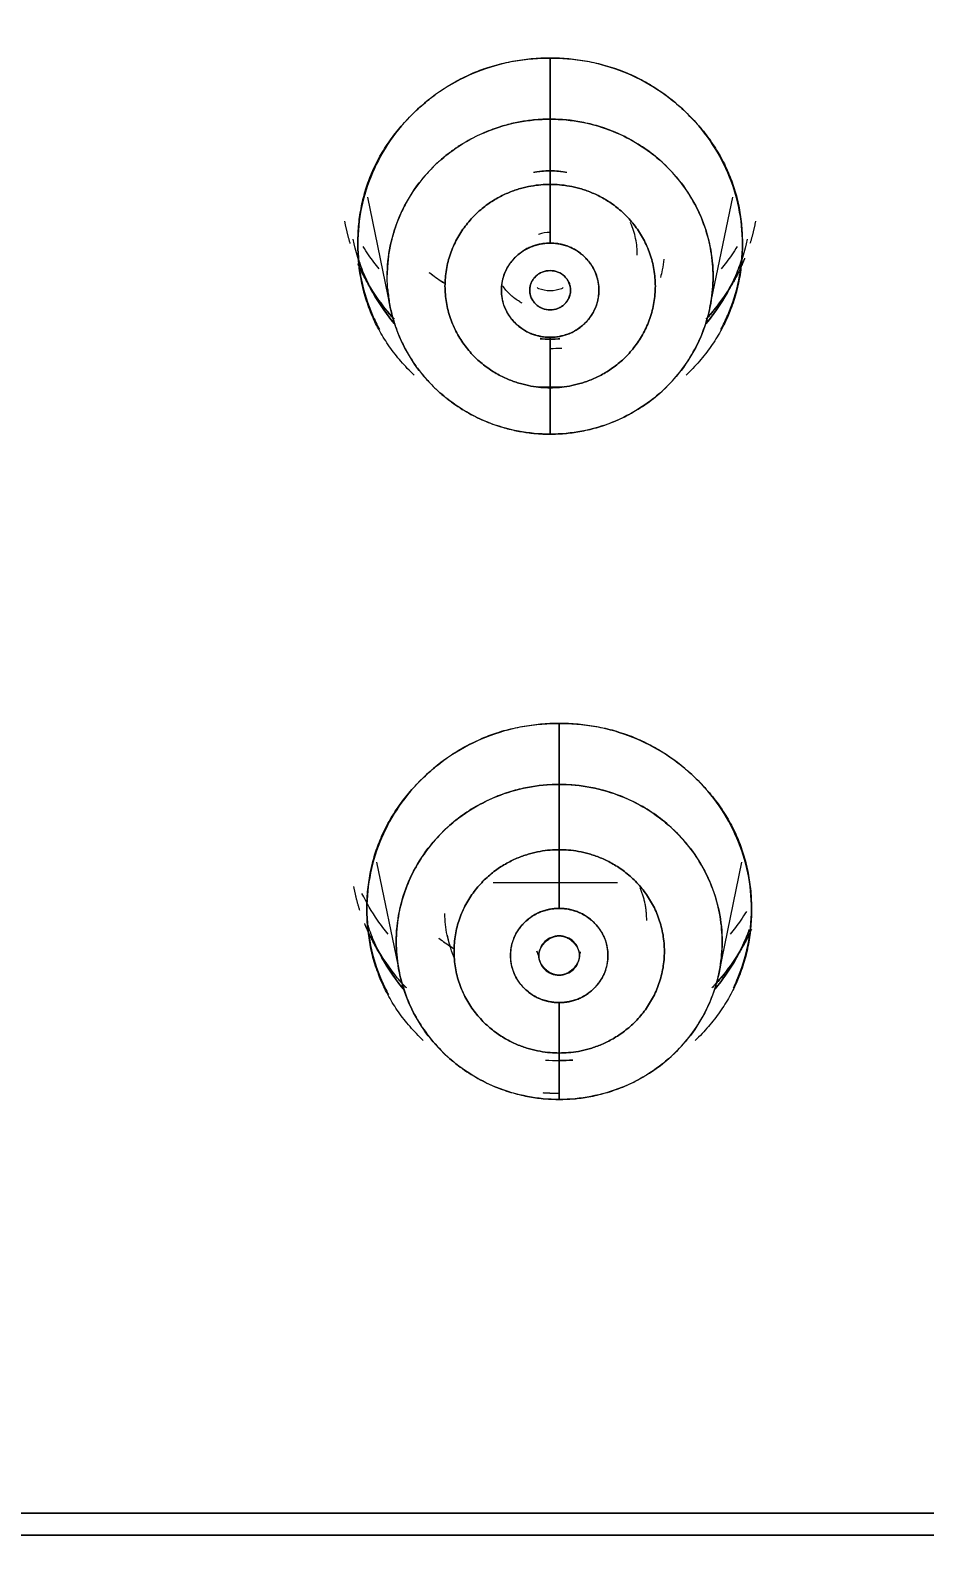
# Model space of a CAD drawing. Header units: inches. Extents: x 1105 to 1525, y -292 to 302.
# Drawn here: x 1214.36 to 1224.23, y 33.94 to 50.83 of the extents above; entities that cross this region are included whole.
import ezdxf

# ---------------------------------------------------------------- set-up
doc = ezdxf.new("R2010")
doc.units = ezdxf.units.IN
doc.header["$LTSCALE"] = 2.42
doc.header["$MEASUREMENT"] = 0
doc.header["$PDMODE"] = 3
doc.header["$PDSIZE"] = 0.3125
doc.layers.get('0').update_dxf_attribs({"linetype": 'CONTINUOUS'})
doc.layers.get('Defpoints').update_dxf_attribs({"linetype": 'CONTINUOUS'})
doc.layers.add('DIM', color=3, linetype='CONTINUOUS', lineweight=18)
doc.styles.get("Standard").update_dxf_attribs({"font": 'arial.ttf', "width": 0.8})
doc.dimstyles.new('ISO-25', dxfattribs={"dimtxt": 5, "dimasz": 2.5, "dimexe": 1.25, "dimexo": 0.625, "dimgap": 2, "dimtad": 1, "dimtih": 1, "dimtoh": 1, "dimdec": 1, "dimdsep": 46, "dimtxsty": 'Standard', "dimcen": 0, "dimclrd": 3, "dimclre": 3, "dimclrt": 4, "dimadec": 0, "dimazin": 0, "dimtfac": 1, "dimtdec": 1, "dimtmove": 0, "dimatfit": 3, "dimfxl": 1, "dimarcsym": 0})

# ---------------------------------------------------------------- blocks, each defined once
blk = doc.blocks.new('*D1')
at = {"layer": 'Defpoints', "color": 0, "transparency": 16777216}
for p in [(1211.201, 101.815), (1211.201, -172.578), (1309.638, -172.578)]:
    blk.add_point(p, dxfattribs=at)
at = {"layer": 'DIM', "color": 3, "lineweight": -2, "transparency": 16777216}
for p, q in [((1211.826, 101.815), (1310.888, 101.815)), ((1309.638, 96.815), (1309.638, -30.872)), ((1309.638, -167.578), (1309.638, -39.892)), ((1211.826, -172.578), (1310.888, -172.578))]:
    blk.add_line(p, q, dxfattribs=at)
at = {"layer": 'DIM', "color": 3, "transparency": 16777216}
for points in [[(1308.805, 96.815), (1310.472, 96.815), (1309.638, 101.815)], [(1308.805, -167.578), (1310.472, -167.578), (1309.638, -172.578)]]:
    blk.add_solid(points, dxfattribs=at)
at = {"layer": 'DIM', "color": 4, "transparency": 16777216, "insert": (1309.638, -35.382), "char_height": 5, "attachment_point": 5}
blk.add_mtext('274.4', dxfattribs=at)
blk = doc.blocks.new('*D3')
at = {"layer": 'Defpoints', "color": 0, "transparency": 16777216}
for p in [(1279.036, 140.16), (1143.365, 34.026), (1279.036, 34.019)]:
    blk.add_point(p, dxfattribs=at)
at = {"layer": 'DIM', "color": 3, "lineweight": -2, "transparency": 16777216}
for p, q in [((1143.365, 34.651), (1143.365, 141.41)), ((1279.036, 34.644), (1279.036, 141.41)), ((1148.365, 140.16), (1202.64, 140.16)), ((1274.036, 140.16), (1219.761, 140.16))]:
    blk.add_line(p, q, dxfattribs=at)
at = {"layer": 'DIM', "color": 3, "transparency": 16777216}
for points in [[(1148.365, 140.993), (1148.365, 139.326), (1143.365, 140.16)], [(1274.036, 140.993), (1274.036, 139.326), (1279.036, 140.16)]]:
    blk.add_solid(points, dxfattribs=at)
at = {"layer": 'DIM', "color": 4, "transparency": 16777216, "insert": (1211.201, 140.16), "char_height": 5, "attachment_point": 5}
blk.add_mtext('135.7', dxfattribs=at)

msp = doc.modelspace()

# ---------------------------------------------------------------- linework, layer by layer
at = {"linetype": 'Continuous', "lineweight": 18, "extrusion": (0, 1, 0)}
for p, q in [((1218.084, 48.996), (1218.336, 47.776)), ((1221.865, 47.776), (1222.117, 48.996)), ((1218.184, 41.655), (1218.436, 40.435)), ((1221.965, 40.435), (1222.217, 41.655))]:
    msp.add_line(p, q, dxfattribs=at)
at = {"linetype": 'Continuous', "lineweight": 18}
for points, degree, knots in [([(1278.773, 32.316), (1278.773, 34.452), (1278.555, 38.724), (1277.581, 45.07), (1275.967, 51.293), (1273.729, 57.334), (1270.89, 63.134), (1267.475, 68.637), (1263.519, 73.79), (1259.058, 78.543), (1254.137, 82.852), (1248.802, 86.674), (1243.105, 89.972), (1237.101, 92.715), (1230.847, 94.877), (1224.405, 96.435), (1217.834, 97.377), (1213.412, 97.587), (1211.201, 97.587)], 3, [0, 0, 0, 0, 0.0625, 0.125, 0.1875, 0.25, 0.3125, 0.375, 0.4375, 0.5, 0.5625, 0.625, 0.6875, 0.75, 0.8125, 0.875, 0.9375, 1, 1, 1, 1]), ([(1211.201, 97.587), (1213.412, 97.587), (1217.834, 97.376), (1226.594, 96.122), (1237.226, 93.007), (1247.024, 87.949), (1254.135, 82.851), (1259.059, 78.544), (1263.517, 73.789), (1267.476, 68.637), (1270.888, 63.133), (1273.73, 57.334), (1275.594, 52.3), (1276.773, 48.182), (1277.744, 44.012), (1278.555, 38.724), (1278.773, 34.452), (1278.773, 32.316)], 3, [0, 0, 0, 0, 0.0625, 0.125, 0.25, 0.375, 0.4375, 0.5, 0.5625, 0.625, 0.6875, 0.75, 0.8125, 0.84375, 0.875, 0.9375, 1, 1, 1, 1]), ([(1195.817, 93.394), (1202.015, 94.846), (1208.388, 95.111), (1213.318, 95.316), (1218.223, 94.804), (1224.622, 94.135), (1230.757, 92.275), (1238.11, 90.045), (1244.729, 86.221), (1251.525, 82.295), (1257.155, 76.908), (1262.782, 71.525), (1266.914, 64.997), (1271.044, 58.472), (1273.44, 51.181), (1275.835, 43.891), (1276.356, 36.257), (1276.877, 28.632), (1275.497, 21.105), (1274.115, 13.574), (1270.908, 6.579), (1268.052, 0.347), (1263.883, -5.15), (1257.961, -12.96), (1249.886, -18.696), (1244.869, -22.26), (1239.241, -24.844)], 2, [0, 0, 0, 0.125, 0.125, 0.1875, 0.1875, 0.25, 0.25, 0.3125, 0.3125, 0.375, 0.375, 0.4375, 0.4375, 0.5, 0.5, 0.5625, 0.5625, 0.625, 0.625, 0.6875, 0.6875, 0.75, 0.75, 0.875, 0.875, 1, 1, 1]), ([(1239.241, -24.844), (1239.945, -24.521), (1241.272, -23.883), (1243.174, -22.889), (1245.001, -21.861), (1246.885, -20.721), (1248.901, -19.401), (1251.067, -17.862), (1253.381, -16.063), (1255.852, -13.947), (1258.478, -11.445), (1261.219, -8.502), (1263.993, -5.097), (1266.701, -1.233), (1269.256, 3.091), (1271.566, 7.863), (1273.516, 12.997), (1275.013, 18.357), (1276.016, 23.822), (1276.519, 29.339), (1276.519, 34.879), (1276.016, 40.4), (1275.013, 45.856), (1273.519, 51.206), (1271.546, 56.409), (1269.108, 61.424), (1266.224, 66.213), (1262.916, 70.741), (1259.21, 74.971), (1255.137, 78.868), (1250.725, 82.407), (1245.994, 85.568), (1241.004, 88.308), (1235.91, 90.561), (1230.9, 92.3), (1226.102, 93.564), (1221.565, 94.42), (1217.342, 94.931), (1213.501, 95.163), (1210.069, 95.186), (1207.014, 95.06), (1204.285, 94.831), (1201.84, 94.532), (1199.657, 94.187), (1197.676, 93.811), (1196.425, 93.537), (1195.817, 93.394)], 3, [0, 0, 0, 0, 0.012202, 0.023189, 0.033858, 0.045296, 0.057999, 0.071972, 0.087381, 0.104481, 0.123651, 0.145097, 0.168608, 0.193819, 0.220656, 0.249232, 0.279085, 0.309194, 0.339088, 0.368937, 0.398843, 0.428755, 0.458652, 0.488547, 0.518447, 0.548347, 0.57824, 0.608136, 0.638049, 0.667943, 0.697772, 0.727718, 0.757896, 0.787508, 0.81533, 0.841142, 0.865293, 0.887639, 0.907732, 0.925508, 0.941345, 0.955585, 0.96839, 0.979913, 0.990205, 1, 1, 1, 1]), ([(1195.887, 93.19), (1196.492, 93.332), (1197.738, 93.605), (1199.71, 93.979), (1201.883, 94.322), (1204.316, 94.62), (1207.033, 94.848), (1210.074, 94.973), (1213.49, 94.95), (1217.314, 94.719), (1221.518, 94.21), (1226.034, 93.358), (1230.81, 92.1), (1235.796, 90.369), (1240.867, 88.127), (1245.834, 85.4), (1250.543, 82.252), (1254.935, 78.73), (1258.989, 74.851), (1262.678, 70.64), (1265.971, 66.134), (1268.842, 61.366), (1271.269, 56.374), (1273.233, 51.195), (1274.72, 45.87), (1275.718, 40.438), (1276.219, 34.943), (1276.219, 29.429), (1275.719, 23.937), (1274.72, 18.497), (1273.23, 13.162), (1271.289, 8.051), (1268.99, 3.302), (1266.446, -1.003), (1263.75, -4.849), (1260.989, -8.238), (1258.26, -11.168), (1255.647, -13.658), (1253.187, -15.765), (1250.884, -17.555), (1248.728, -19.088), (1246.721, -20.401), (1244.846, -21.536), (1243.027, -22.56), (1241.133, -23.549), (1239.813, -24.184), (1239.113, -24.505)], 3, [0, 0, 0, 0, 0.009795, 0.020087, 0.03161, 0.044415, 0.058655, 0.074492, 0.092268, 0.112361, 0.134707, 0.158858, 0.18467, 0.212492, 0.242104, 0.272282, 0.302228, 0.332057, 0.361951, 0.391864, 0.42176, 0.451653, 0.481553, 0.511453, 0.541348, 0.571245, 0.601157, 0.631063, 0.660912, 0.690806, 0.720915, 0.750768, 0.779344, 0.806181, 0.831392, 0.854903, 0.876349, 0.895519, 0.912619, 0.928028, 0.942001, 0.954704, 0.966142, 0.976811, 0.987798, 1, 1, 1, 1]), ([(1275.847, 28.397), (1275.855, 28.506), (1276.042, 31.393), (1276.001, 37.08), (1274.791, 45.363), (1272.449, 53.418), (1269.02, 61.1), (1264.562, 68.273), (1259.157, 74.81), (1252.9, 80.594), (1245.902, 85.522), (1238.289, 89.508), (1230.196, 92.479), (1221.759, 94.387), (1213.124, 95.194), (1204.448, 94.882), (1198.741, 93.93), (1195.937, 93.274)], 3, [0, 0, 0, 0, 0.002813, 0.073998, 0.145197, 0.216398, 0.287593, 0.358788, 0.429985, 0.501178, 0.572361, 0.643545, 0.714738, 0.785869, 0.857235, 0.928659, 1, 1, 1, 1]), ([(1238.926, -24.204), (1244.594, -21.601), (1249.636, -17.993), (1253.679, -15.099), (1257.214, -11.632), (1261.748, -7.184), (1265.281, -1.952), (1269.377, 4.114), (1271.926, 10.932), (1274.313, 17.314), (1275.221, 24.04), (1276.204, 31.32), (1275.41, 38.624), (1274.478, 47.195), (1271.171, 55.203), (1268.094, 62.655), (1263.166, 69.11), (1259.017, 74.545), (1253.753, 79.002), (1248.176, 83.723), (1241.629, 87.101), (1235.346, 90.344), (1228.485, 92.185), (1218.496, 94.865), (1208.135, 94.39), (1201.98, 94.108), (1195.989, 92.705)], 2, [0, 0, 0, 0.125, 0.125, 0.1875, 0.1875, 0.25, 0.25, 0.3125, 0.3125, 0.375, 0.375, 0.4375, 0.4375, 0.5, 0.5, 0.5625, 0.5625, 0.625, 0.625, 0.6875, 0.6875, 0.75, 0.75, 0.875, 0.875, 1, 1, 1]), ([(1195.989, 92.705), (1196.681, 92.867), (1198.001, 93.154), (1199.941, 93.514), (1201.848, 93.812), (1203.864, 94.068), (1206.081, 94.278), (1208.538, 94.424), (1211.258, 94.481), (1214.287, 94.415), (1217.665, 94.179), (1221.39, 93.718), (1225.413, 92.977), (1229.663, 91.91), (1234.077, 90.476), (1238.587, 88.642), (1243.083, 86.403), (1247.409, 83.81), (1251.422, 80.959), (1255.075, 77.927), (1258.424, 74.708), (1261.577, 71.202), (1264.604, 67.271), (1267.483, 62.819), (1270.107, 57.845), (1272.33, 52.456), (1274.036, 46.829), (1275.168, 41.173), (1275.735, 35.705), (1275.811, 30.574), (1275.491, 25.797), (1274.836, 21.258), (1273.845, 16.787), (1272.478, 12.274), (1270.697, 7.727), (1268.522, 3.274), (1266.041, -0.911), (1263.375, -4.71), (1260.618, -8.09), (1257.835, -11.072), (1255.092, -13.667), (1252.471, -15.879), (1250.029, -17.736), (1247.779, -19.294), (1245.71, -20.607), (1243.81, -21.721), (1242.074, -22.664), (1240.467, -23.48), (1239.433, -23.971), (1238.926, -24.204)], 3, [0, 0, 0, 0, 0.011269, 0.021419, 0.031278, 0.041852, 0.053605, 0.066538, 0.08081, 0.096678, 0.114498, 0.1344, 0.156117, 0.179301, 0.203861, 0.229789, 0.256714, 0.283873, 0.310306, 0.335514, 0.360061, 0.38505, 0.41157, 0.440282, 0.471001, 0.502948, 0.535235, 0.566974, 0.597228, 0.625207, 0.651, 0.675617, 0.700265, 0.725877, 0.752635, 0.779868, 0.806498, 0.831609, 0.855023, 0.876985, 0.897373, 0.915773, 0.93207, 0.946569, 0.959582, 0.971263, 0.981756, 0.991115, 1, 1, 1, 1]), ([(1220.101, 50.529), (1219.962, 50.529), (1219.823, 50.516), (1219.55, 50.464), (1219.416, 50.425), (1219.16, 50.322), (1219.037, 50.258), (1218.805, 50.109), (1218.698, 50.024), (1218.501, 49.834), (1218.412, 49.73), (1218.258, 49.506), (1218.192, 49.387), (1218.086, 49.139), (1218.045, 49.01), (1217.991, 48.747), (1217.977, 48.613), (1217.977, 48.344), (1217.991, 48.21), (1218.045, 47.947), (1218.086, 47.818), (1218.163, 47.639), (1218.189, 47.585), (1218.217, 47.533)], 3, [0, 0, 0, 0, 0.095767, 0.095767, 0.191534, 0.191534, 0.287301, 0.287301, 0.383068, 0.383068, 0.478835, 0.478835, 0.574603, 0.574603, 0.67037, 0.67037, 0.766137, 0.766137, 0.861904, 0.861904, 0.957671, 0.957671, 1, 1, 1, 1]), ([(1218.599, 47.029), (1217.978, 47.628), (1217.977, 49.327), (1219.221, 50.529), (1220.101, 50.529)], 2, [0, 0, 0, 0.333319, 0.66666, 1, 1, 1]), ([(1221.984, 47.533), (1222.012, 47.585), (1222.038, 47.639), (1222.115, 47.818), (1222.156, 47.947), (1222.21, 48.21), (1222.224, 48.344), (1222.224, 48.613), (1222.21, 48.747), (1222.156, 49.01), (1222.115, 49.139), (1222.009, 49.387), (1221.943, 49.506), (1221.789, 49.73), (1221.7, 49.834), (1221.503, 50.024), (1221.396, 50.109), (1221.164, 50.258), (1221.041, 50.322), (1220.785, 50.425), (1220.651, 50.464), (1220.378, 50.516), (1220.239, 50.529), (1220.101, 50.529)], 3, [0, 0, 0, 0, 0.042329, 0.042329, 0.138096, 0.138096, 0.233863, 0.233863, 0.32963, 0.32963, 0.425397, 0.425397, 0.521165, 0.521165, 0.616932, 0.616932, 0.712699, 0.712699, 0.808466, 0.808466, 0.904233, 0.904233, 1, 1, 1, 1]), ([(1220.101, 50.529), (1220.979, 50.529), (1222.223, 49.329), (1222.224, 47.63), (1221.602, 47.029)], 2, [0, 0, 0, 0.33334, 0.666681, 1, 1, 1]), ([(1220.101, 46.379), (1219.983, 46.379), (1219.865, 46.39), (1219.634, 46.434), (1219.521, 46.467), (1219.303, 46.554), (1219.199, 46.608), (1219.003, 46.735), (1218.911, 46.807), (1218.745, 46.968), (1218.67, 47.056), (1218.539, 47.246), (1218.483, 47.346), (1218.393, 47.557), (1218.359, 47.666), (1218.313, 47.889), (1218.301, 48.003), (1218.301, 48.23), (1218.313, 48.344), (1218.359, 48.567), (1218.393, 48.677), (1218.483, 48.887), (1218.539, 48.988), (1218.67, 49.177), (1218.745, 49.265), (1218.911, 49.426), (1219.003, 49.499), (1219.199, 49.625), (1219.303, 49.679), (1219.521, 49.766), (1219.634, 49.799), (1219.865, 49.844), (1219.983, 49.855), (1220.101, 49.855)], 3, [0, 0, 0, 0, 0.0625, 0.0625, 0.125, 0.125, 0.1875, 0.1875, 0.25, 0.25, 0.3125, 0.3125, 0.375, 0.375, 0.4375, 0.4375, 0.5, 0.5, 0.5625, 0.5625, 0.625, 0.625, 0.6875, 0.6875, 0.75, 0.75, 0.8125, 0.8125, 0.875, 0.875, 0.9375, 0.9375, 1, 1, 1, 1]), ([(1220.101, 49.855), (1220.218, 49.855), (1220.336, 49.844), (1220.567, 49.799), (1220.68, 49.766), (1220.898, 49.679), (1221.002, 49.625), (1221.198, 49.499), (1221.29, 49.426), (1221.456, 49.265), (1221.531, 49.177), (1221.662, 48.988), (1221.718, 48.887), (1221.808, 48.677), (1221.842, 48.567), (1221.888, 48.344), (1221.9, 48.23), (1221.9, 48.003), (1221.888, 47.889), (1221.842, 47.666), (1221.808, 47.557), (1221.718, 47.346), (1221.662, 47.246), (1221.531, 47.056), (1221.456, 46.968), (1221.29, 46.807), (1221.198, 46.735), (1221.002, 46.608), (1220.898, 46.554), (1220.68, 46.467), (1220.567, 46.434), (1220.336, 46.39), (1220.218, 46.379), (1220.101, 46.379)], 3, [0, 0, 0, 0, 0.0625, 0.0625, 0.125, 0.125, 0.1875, 0.1875, 0.25, 0.25, 0.3125, 0.3125, 0.375, 0.375, 0.4375, 0.4375, 0.5, 0.5, 0.5625, 0.5625, 0.625, 0.625, 0.6875, 0.6875, 0.75, 0.75, 0.8125, 0.8125, 0.875, 0.875, 0.9375, 0.9375, 1, 1, 1, 1]), ([(1220.101, 48.487), (1220.101, 48.533), (1220.101, 48.612), (1220.101, 48.709), (1220.101, 48.809), (1220.101, 48.927), (1220.101, 49.032), (1220.101, 49.107), (1220.101, 49.135)], 3, [0, 0, 0, 0, 0.19402, 0.353607, 0.496192, 0.65417, 0.877865, 1, 1, 1, 1]), ([(1220.101, 49.135), (1220.101, 49.107), (1220.101, 49.032), (1220.101, 48.927), (1220.101, 48.809), (1220.101, 48.709), (1220.101, 48.612), (1220.101, 48.533), (1220.101, 48.487)], 3, [0, 0, 0, 0, 0.122135, 0.34583, 0.503808, 0.646393, 0.80598, 1, 1, 1, 1]), ([(1221.063, 48.355), (1221.063, 48.416), (1221.057, 48.477), (1221.032, 48.596), (1221.014, 48.655), (1220.989, 48.712), (1220.988, 48.713), (1220.988, 48.715)], 3, [0, 0, 0, 0, 0.494681, 0.494681, 0.989363, 0.989363, 1, 1, 1, 1]), ([(1218.377, 47.601), (1218.334, 47.653), (1218.294, 47.706), (1218.175, 47.877), (1218.106, 48.002), (1217.995, 48.26), (1217.953, 48.395), (1217.925, 48.532)], 3, [0, 0, 0, 0, 0.190477, 0.190477, 0.595745, 0.595745, 1, 1, 1, 1]), ([(1220.101, 48.605), (1220.057, 48.605), (1220.014, 48.597), (1219.973, 48.581), (1219.973, 48.581), (1219.973, 48.581)], 3, [0, 0, 0, 0, 0.999873, 0.999873, 1, 1, 1, 1]), ([(1222.276, 48.532), (1222.248, 48.395), (1222.206, 48.26), (1222.095, 48.002), (1222.026, 47.877), (1221.907, 47.706), (1221.867, 47.653), (1221.824, 47.601)], 3, [0, 0, 0, 0, 0.404255, 0.404255, 0.809524, 0.809524, 1, 1, 1, 1]), ([(1217.978, 48.325), (1217.999, 48.26), (1218.023, 48.195), (1218.106, 48.002), (1218.175, 47.877), (1218.294, 47.706), (1218.334, 47.653), (1218.377, 47.601)], 3, [0, 0, 0, 0, 0.250287, 0.250287, 0.760296, 0.760296, 1, 1, 1, 1]), ([(1218.213, 48.202), (1218.172, 48.252), (1218.133, 48.303), (1218.075, 48.387), (1218.055, 48.418), (1218.035, 48.45)], 3, [0, 0, 0, 0, 0.635125, 0.635125, 1, 1, 1, 1]), ([(1221.356, 48.31), (1221.352, 48.27), (1221.346, 48.231), (1221.332, 48.163), (1221.325, 48.135), (1221.318, 48.107)], 3, [0, 0, 0, 0, 0.583551, 0.583551, 1, 1, 1, 1]), ([(1221.824, 47.601), (1221.867, 47.653), (1221.907, 47.706), (1222.026, 47.877), (1222.095, 48.002), (1222.178, 48.195), (1222.202, 48.26), (1222.223, 48.325)], 3, [0, 0, 0, 0, 0.239705, 0.239705, 0.749713, 0.749713, 1, 1, 1, 1]), ([(1222.248, 48.32), (1222.239, 48.297), (1222.081, 47.927), (1221.824, 47.648)], 2, [0, 0, 0, 0.061405, 1, 1, 1]), ([(1222.166, 48.45), (1222.146, 48.418), (1222.126, 48.387), (1222.068, 48.303), (1222.029, 48.252), (1221.988, 48.202)], 3, [0, 0, 0, 0, 0.364874, 0.364874, 1, 1, 1, 1]), ([(1218.018, 48.172), (1218.067, 48.074), (1218.122, 47.98), (1218.243, 47.805), (1218.308, 47.724), (1218.377, 47.648)], 3, [0, 0, 0, 0, 0.516715, 0.516715, 1, 1, 1, 1]), ([(1218.765, 48.164), (1218.813, 48.127), (1218.863, 48.091), (1218.92, 48.055), (1218.925, 48.051), (1218.931, 48.048)], 3, [0, 0, 0, 0, 0.906153, 0.906153, 1, 1, 1, 1]), ([(1220.101, 48.184), (1220.071, 48.184), (1220.042, 48.179), (1219.987, 48.157), (1219.962, 48.141), (1219.921, 48.101), (1219.904, 48.077), (1219.881, 48.024), (1219.876, 47.996), (1219.876, 47.939), (1219.881, 47.91), (1219.904, 47.858), (1219.921, 47.834), (1219.962, 47.793), (1219.987, 47.777), (1220.042, 47.755), (1220.071, 47.75), (1220.101, 47.75)], 3, [0, 0, 0, 0, 0.125, 0.125, 0.25, 0.25, 0.375, 0.375, 0.5, 0.5, 0.625, 0.625, 0.75, 0.75, 0.875, 0.875, 1, 1, 1, 1]), ([(1220.101, 47.75), (1220.13, 47.75), (1220.159, 47.755), (1220.214, 47.777), (1220.239, 47.793), (1220.28, 47.834), (1220.297, 47.858), (1220.32, 47.91), (1220.326, 47.939), (1220.326, 47.996), (1220.32, 48.024), (1220.297, 48.077), (1220.28, 48.101), (1220.239, 48.141), (1220.214, 48.157), (1220.159, 48.179), (1220.13, 48.184), (1220.101, 48.184)], 3, [0, 0, 0, 0, 0.125, 0.125, 0.25, 0.25, 0.375, 0.375, 0.5, 0.5, 0.625, 0.625, 0.75, 0.75, 0.875, 0.875, 1, 1, 1, 1]), ([(1221.824, 47.648), (1221.893, 47.724), (1221.958, 47.805), (1222.078, 47.978), (1222.132, 48.071), (1222.18, 48.167)], 3, [0, 0, 0, 0, 0.488018, 0.488018, 1, 1, 1, 1]), ([(1219.792, 47.824), (1219.778, 47.831), (1219.764, 47.84), (1219.716, 47.871), (1219.683, 47.896), (1219.625, 47.952), (1219.599, 47.983), (1219.576, 48.017), (1219.576, 48.017), (1219.576, 48.017)], 3, [0, 0, 0, 0, 0.165693, 0.165693, 0.582795, 0.582795, 0.999896, 0.999896, 1, 1, 1, 1]), ([(1219.956, 47.996), (1219.961, 47.993), (1219.967, 47.99), (1220.014, 47.972), (1220.057, 47.964), (1220.101, 47.964)], 3, [0, 0, 0, 0, 0.129584, 0.129584, 1, 1, 1, 1]), ([(1220.101, 47.964), (1220.144, 47.964), (1220.187, 47.972), (1220.234, 47.99), (1220.24, 47.993), (1220.245, 47.996)], 3, [0, 0, 0, 0, 0.870416, 0.870416, 1, 1, 1, 1]), ([(1220.101, 46.891), (1220.101, 46.914), (1220.101, 46.984), (1220.101, 47.097), (1220.101, 47.197), (1220.101, 47.275), (1220.101, 47.328), (1220.101, 47.401), (1220.101, 47.448)], 3, [0, 0, 0, 0, 0.122135, 0.34583, 0.503808, 0.646393, 0.80598, 1, 1, 1, 1]), ([(1220.101, 47.448), (1220.101, 47.401), (1220.101, 47.328), (1220.101, 47.275), (1220.101, 47.197), (1220.101, 47.097), (1220.101, 46.984), (1220.101, 46.914), (1220.101, 46.891)], 3, [0, 0, 0, 0, 0.19402, 0.353607, 0.496192, 0.65417, 0.877865, 1, 1, 1, 1]), ([(1220.101, 46.808), (1220.101, 46.815), (1220.101, 46.818), (1220.101, 46.82), (1220.101, 46.817), (1220.101, 46.812), (1220.101, 46.812), (1220.101, 46.812)], 3, [0, 0, 0, 0, 0.499995, 0.499995, 0.99999, 0.99999, 1, 1, 1, 1]), ([(1220.101, 46.81), (1220.101, 46.811), (1220.101, 46.811), (1220.101, 46.817), (1220.101, 46.82), (1220.101, 46.818), (1220.101, 46.815), (1220.101, 46.808)], 3, [0, 0, 0, 0, 0.051806, 0.051806, 0.525903, 0.525903, 1, 1, 1, 1]), ([(1220.201, 43.188), (1220.062, 43.188), (1219.923, 43.175), (1219.65, 43.123), (1219.516, 43.084), (1219.26, 42.981), (1219.137, 42.917), (1218.905, 42.768), (1218.798, 42.683), (1218.601, 42.493), (1218.512, 42.389), (1218.358, 42.165), (1218.292, 42.046), (1218.186, 41.798), (1218.145, 41.669), (1218.091, 41.406), (1218.077, 41.272), (1218.077, 41.003), (1218.091, 40.869), (1218.145, 40.606), (1218.186, 40.477), (1218.263, 40.298), (1218.289, 40.244), (1218.317, 40.192)], 3, [0, 0, 0, 0, 0.095767, 0.095767, 0.191534, 0.191534, 0.287301, 0.287301, 0.383068, 0.383068, 0.478835, 0.478835, 0.574603, 0.574603, 0.67037, 0.67037, 0.766137, 0.766137, 0.861904, 0.861904, 0.957671, 0.957671, 1, 1, 1, 1]), ([(1218.699, 39.688), (1218.078, 40.287), (1218.077, 41.986), (1219.321, 43.188), (1220.201, 43.188)], 2, [0, 0, 0, 0.333319, 0.66666, 1, 1, 1]), ([(1222.125, 40.271), (1222.138, 40.298), (1222.15, 40.325), (1222.215, 40.477), (1222.256, 40.606), (1222.31, 40.869), (1222.324, 41.003), (1222.324, 41.272), (1222.31, 41.406), (1222.256, 41.669), (1222.215, 41.798), (1222.109, 42.046), (1222.043, 42.165), (1221.889, 42.389), (1221.8, 42.493), (1221.603, 42.683), (1221.496, 42.768), (1221.264, 42.917), (1221.141, 42.981), (1220.885, 43.084), (1220.751, 43.123), (1220.478, 43.175), (1220.339, 43.188), (1220.201, 43.188)], 3, [0, 0, 0, 0, 0.021742, 0.021742, 0.119568, 0.119568, 0.217393, 0.217393, 0.315219, 0.315219, 0.413045, 0.413045, 0.510871, 0.510871, 0.608697, 0.608697, 0.706523, 0.706523, 0.804348, 0.804348, 0.902174, 0.902174, 1, 1, 1, 1]), ([(1220.201, 39.038), (1220.083, 39.038), (1219.965, 39.049), (1219.734, 39.093), (1219.621, 39.126), (1219.403, 39.213), (1219.299, 39.267), (1219.103, 39.394), (1219.011, 39.466), (1218.845, 39.627), (1218.77, 39.715), (1218.639, 39.905), (1218.583, 40.005), (1218.493, 40.216), (1218.459, 40.325), (1218.413, 40.548), (1218.401, 40.662), (1218.401, 40.889), (1218.413, 41.003), (1218.459, 41.226), (1218.493, 41.336), (1218.583, 41.546), (1218.639, 41.647), (1218.77, 41.836), (1218.845, 41.924), (1219.011, 42.085), (1219.103, 42.158), (1219.299, 42.284), (1219.403, 42.338), (1219.621, 42.425), (1219.734, 42.458), (1219.965, 42.503), (1220.083, 42.514), (1220.201, 42.514)], 3, [0, 0, 0, 0, 0.0625, 0.0625, 0.125, 0.125, 0.1875, 0.1875, 0.25, 0.25, 0.3125, 0.3125, 0.375, 0.375, 0.4375, 0.4375, 0.5, 0.5, 0.5625, 0.5625, 0.625, 0.625, 0.6875, 0.6875, 0.75, 0.75, 0.8125, 0.8125, 0.875, 0.875, 0.9375, 0.9375, 1, 1, 1, 1]), ([(1220.201, 42.514), (1220.318, 42.514), (1220.436, 42.503), (1220.667, 42.458), (1220.78, 42.425), (1220.998, 42.338), (1221.102, 42.284), (1221.298, 42.158), (1221.39, 42.085), (1221.556, 41.924), (1221.631, 41.836), (1221.762, 41.647), (1221.818, 41.546), (1221.908, 41.336), (1221.942, 41.226), (1221.988, 41.003), (1222, 40.889), (1222, 40.662), (1221.988, 40.548), (1221.942, 40.325), (1221.908, 40.216), (1221.818, 40.005), (1221.762, 39.905), (1221.631, 39.715), (1221.556, 39.627), (1221.39, 39.466), (1221.298, 39.394), (1221.102, 39.267), (1220.998, 39.213), (1220.78, 39.126), (1220.667, 39.093), (1220.436, 39.049), (1220.318, 39.038), (1220.201, 39.038)], 3, [0, 0, 0, 0, 0.0625, 0.0625, 0.125, 0.125, 0.1875, 0.1875, 0.25, 0.25, 0.3125, 0.3125, 0.375, 0.375, 0.4375, 0.4375, 0.5, 0.5, 0.5625, 0.5625, 0.625, 0.625, 0.6875, 0.6875, 0.75, 0.75, 0.8125, 0.8125, 0.875, 0.875, 0.9375, 0.9375, 1, 1, 1, 1]), ([(1220.201, 41.146), (1220.201, 41.192), (1220.201, 41.271), (1220.201, 41.368), (1220.201, 41.468), (1220.201, 41.586), (1220.201, 41.691), (1220.201, 41.766), (1220.201, 41.794)], 3, [0, 0, 0, 0, 0.19402, 0.353607, 0.496192, 0.65417, 0.877865, 1, 1, 1, 1]), ([(1220.201, 41.794), (1220.201, 41.766), (1220.201, 41.691), (1220.201, 41.586), (1220.201, 41.468), (1220.201, 41.368), (1220.201, 41.271), (1220.201, 41.192), (1220.201, 41.146)], 3, [0, 0, 0, 0, 0.122135, 0.34583, 0.503808, 0.646393, 0.80598, 1, 1, 1, 1]), ([(1218.313, 40.861), (1218.272, 40.911), (1218.233, 40.962), (1218.131, 41.11), (1218.073, 41.209), (1218.023, 41.311)], 3, [0, 0, 0, 0, 0.360318, 0.360318, 1, 1, 1, 1]), ([(1219.05, 40.588), (1219.044, 40.599), (1219.04, 40.61), (1219.003, 40.695), (1218.979, 40.772), (1218.947, 40.928), (1218.939, 41.008), (1218.939, 41.088)], 3, [0, 0, 0, 0, 0.070091, 0.070091, 0.535046, 0.535046, 1, 1, 1, 1]), ([(1222.267, 41.111), (1222.247, 41.079), (1222.226, 41.047), (1222.168, 40.962), (1222.129, 40.911), (1222.088, 40.861)], 3, [0, 0, 0, 0, 0.370119, 0.370119, 1, 1, 1, 1]), ([(1218.514, 40.268), (1218.232, 40.56), (1218.062, 40.956), (1218.053, 40.979)], 2, [0, 0, 0, 0.94228, 1, 1, 1]), ([(1218.078, 40.984), (1218.099, 40.919), (1218.123, 40.854), (1218.206, 40.661), (1218.275, 40.536), (1218.394, 40.364), (1218.436, 40.31), (1218.48, 40.257)], 3, [0, 0, 0, 0, 0.249143, 0.249143, 0.756822, 0.756822, 1, 1, 1, 1]), ([(1218.078, 40.919), (1218.134, 40.79), (1218.204, 40.665), (1218.353, 40.449), (1218.43, 40.355), (1218.514, 40.268)], 3, [0, 0, 0, 0, 0.541252, 0.541252, 1, 1, 1, 1]), ([(1221.921, 40.257), (1221.965, 40.31), (1222.007, 40.364), (1222.126, 40.536), (1222.195, 40.661), (1222.268, 40.83), (1222.284, 40.871), (1222.298, 40.912)], 3, [0, 0, 0, 0, 0.267785, 0.267785, 0.826835, 0.826835, 1, 1, 1, 1]), ([(1222.298, 40.912), (1222.284, 40.871), (1222.268, 40.83), (1222.195, 40.661), (1222.126, 40.536), (1222.007, 40.364), (1221.965, 40.31), (1221.921, 40.257)], 3, [0, 0, 0, 0, 0.173165, 0.173165, 0.732215, 0.732215, 1, 1, 1, 1]), ([(1218.477, 40.26), (1218.434, 40.312), (1218.394, 40.365), (1218.275, 40.536), (1218.206, 40.661), (1218.14, 40.816), (1218.129, 40.842), (1218.119, 40.869)], 3, [0, 0, 0, 0, 0.281395, 0.281395, 0.880108, 0.880108, 1, 1, 1, 1]), ([(1218.872, 40.818), (1218.918, 40.782), (1218.966, 40.749), (1219.02, 40.714), (1219.025, 40.71), (1219.031, 40.707)], 3, [0, 0, 0, 0, 0.90209, 0.90209, 1, 1, 1, 1]), ([(1219.975, 40.626), (1219.976, 40.704), (1220.115, 40.842), (1220.2, 40.843), (1220.281, 40.844), (1220.354, 40.773), (1220.423, 40.706), (1220.424, 40.626)], 2, [0, 0, 0, 0.25, 0.5, 0.5, 0.75, 0.75, 1, 1, 1]), ([(1220.424, 40.626), (1220.424, 40.655), (1220.419, 40.683), (1220.396, 40.735), (1220.38, 40.759), (1220.338, 40.8), (1220.313, 40.816), (1220.259, 40.837), (1220.23, 40.843), (1220.171, 40.843), (1220.142, 40.837), (1220.087, 40.815), (1220.062, 40.799), (1220.021, 40.759), (1220.004, 40.735), (1219.981, 40.683), (1219.975, 40.654), (1219.975, 40.626)], 3, [0, 0, 0, 0, 0.125, 0.125, 0.25, 0.25, 0.375, 0.375, 0.5, 0.5, 0.625, 0.625, 0.75, 0.75, 0.875, 0.875, 1, 1, 1, 1]), ([(1221.924, 40.307), (1221.993, 40.383), (1222.058, 40.464), (1222.179, 40.639), (1222.234, 40.733), (1222.283, 40.832)], 3, [0, 0, 0, 0, 0.483116, 0.483116, 1, 1, 1, 1]), ([(1220.424, 40.626), (1220.423, 40.548), (1220.285, 40.41), (1220.2, 40.409), (1220.119, 40.408), (1220.046, 40.479), (1219.976, 40.546), (1219.975, 40.626)], 2, [0, 0, 0, 0.25, 0.5, 0.5, 0.75, 0.75, 1, 1, 1]), ([(1219.975, 40.626), (1219.975, 40.597), (1219.981, 40.569), (1220.004, 40.516), (1220.021, 40.492), (1220.062, 40.452), (1220.087, 40.436), (1220.142, 40.415), (1220.171, 40.409), (1220.23, 40.41), (1220.259, 40.415), (1220.313, 40.437), (1220.338, 40.453), (1220.38, 40.494), (1220.396, 40.518), (1220.419, 40.57), (1220.424, 40.598), (1220.424, 40.626)], 3, [0, 0, 0, 0, 0.125, 0.125, 0.25, 0.25, 0.375, 0.375, 0.5, 0.5, 0.625, 0.625, 0.75, 0.75, 0.875, 0.875, 1, 1, 1, 1]), ([(1220.201, 39.55), (1220.201, 39.573), (1220.201, 39.643), (1220.201, 39.756), (1220.201, 39.856), (1220.201, 39.934), (1220.201, 39.987), (1220.201, 40.06), (1220.201, 40.107)], 3, [0, 0, 0, 0, 0.122135, 0.34583, 0.503808, 0.646393, 0.80598, 1, 1, 1, 1]), ([(1220.201, 40.107), (1220.201, 40.06), (1220.201, 39.987), (1220.201, 39.934), (1220.201, 39.856), (1220.201, 39.756), (1220.201, 39.643), (1220.201, 39.573), (1220.201, 39.55)], 3, [0, 0, 0, 0, 0.19402, 0.353607, 0.496192, 0.65417, 0.877865, 1, 1, 1, 1]), ([(1220.201, 39.467), (1220.201, 39.474), (1220.201, 39.477), (1220.201, 39.479), (1220.201, 39.476), (1220.201, 39.47), (1220.201, 39.47), (1220.201, 39.469)], 3, [0, 0, 0, 0, 0.474097, 0.474097, 0.948194, 0.948194, 1, 1, 1, 1]), ([(1220.201, 39.469), (1220.201, 39.47), (1220.201, 39.47), (1220.201, 39.476), (1220.201, 39.479), (1220.201, 39.477), (1220.201, 39.474), (1220.201, 39.467)], 3, [0, 0, 0, 0, 0.051806, 0.051806, 0.525903, 0.525903, 1, 1, 1, 1])]:
    msp.add_open_spline(points, degree=degree, knots=knots, dxfattribs=at)
for points, degree in [([(1277.701, 32.107), (1277.701, 38.433), (1275.145, 50.843), (1270.132, 62.533), (1262.855, 73.054), (1253.592, 82.001), (1242.701, 89.031), (1230.599, 93.873), (1217.75, 96.342), (1211.201, 96.342)], 2), ([(1211.201, 96.342), (1213.377, 96.342), (1217.729, 96.135), (1224.195, 95.209), (1230.535, 93.675), (1236.69, 91.547), (1242.599, 88.848), (1248.205, 85.602), (1253.455, 81.841), (1258.299, 77.601), (1262.688, 72.923), (1266.582, 67.851), (1269.943, 62.436), (1272.737, 56.728), (1274.939, 50.784), (1276.528, 44.659), (1277.487, 38.414), (1277.701, 34.21), (1277.701, 32.107)], 3), ([(1220.101, 50.529), (1220.101, 50.304), (1220.101, 50.08), (1220.101, 49.855)], 3), ([(1220.101, 49.855), (1220.101, 50.08), (1220.101, 50.304), (1220.101, 50.529)], 3), ([(1220.101, 49.855), (1220.101, 49.653), (1220.101, 49.407), (1220.101, 49.135)], 3), ([(1220.101, 49.135), (1220.101, 49.407), (1220.101, 49.653), (1220.101, 49.855)], 3), ([(1220.101, 49.285), (1220.038, 49.285), (1219.976, 49.279), (1219.915, 49.267)], 3), ([(1219.915, 49.269), (1220.004, 49.285), (1220.101, 49.285)], 2), ([(1220.286, 49.267), (1220.225, 49.279), (1220.163, 49.285), (1220.101, 49.285)], 3), ([(1220.101, 49.285), (1220.197, 49.285), (1220.286, 49.269)], 2), ([(1217.894, 48.483), (1217.856, 48.605), (1217.833, 48.73)], 2), ([(1222.368, 48.73), (1222.345, 48.605), (1222.307, 48.483)], 2), ([(1220.101, 48.487), (1219.878, 48.487), (1219.563, 48.183), (1219.562, 47.753), (1219.877, 47.448), (1220.101, 47.448)], 2), ([(1220.101, 47.448), (1220.323, 47.448), (1220.638, 47.751), (1220.639, 48.181), (1220.324, 48.487), (1220.101, 48.487)], 2), ([(1218.377, 47.648), (1218.126, 47.92), (1217.978, 48.26)], 2), ([(1218.929, 48.044), (1218.845, 48.099), (1218.764, 48.163)], 2), ([(1220.101, 47.75), (1220.008, 47.75), (1219.876, 47.876), (1219.875, 48.056), (1220.007, 48.184), (1220.101, 48.184)], 2), ([(1220.101, 48.184), (1220.193, 48.184), (1220.325, 48.058), (1220.326, 47.878), (1220.194, 47.75), (1220.101, 47.75)], 2), ([(1219.992, 47.432), (1220.028, 47.428), (1220.064, 47.426), (1220.101, 47.426)], 3), ([(1220.101, 47.426), (1220.045, 47.426), (1219.992, 47.431)], 2), ([(1220.101, 47.426), (1220.137, 47.426), (1220.173, 47.428), (1220.209, 47.432)], 3), ([(1220.209, 47.431), (1220.156, 47.426), (1220.101, 47.426)], 2), ([(1220.228, 47.325), (1220.185, 47.323), (1220.143, 47.322), (1220.101, 47.322)], 3), ([(1219.96, 46.904), (1220.007, 46.901), (1220.054, 46.9), (1220.101, 46.9)], 3), ([(1220.101, 46.9), (1220.147, 46.9), (1220.194, 46.901), (1220.241, 46.904)], 3), ([(1220.101, 46.891), (1220.101, 46.668), (1220.101, 46.501), (1220.101, 46.379)], 3), ([(1220.101, 46.379), (1220.101, 46.501), (1220.101, 46.668), (1220.101, 46.891)], 3), ([(1220.201, 42.514), (1220.201, 42.739), (1220.201, 42.963), (1220.201, 43.188)], 3), ([(1220.201, 43.188), (1220.201, 42.963), (1220.201, 42.739), (1220.201, 42.514)], 3), ([(1220.201, 43.188), (1221.079, 43.188), (1222.323, 41.988), (1222.324, 40.289), (1221.702, 39.688)], 2), ([(1220.201, 42.514), (1220.201, 42.312), (1220.201, 42.066), (1220.201, 41.794)], 3), ([(1220.201, 41.794), (1220.201, 42.066), (1220.201, 42.312), (1220.201, 42.514)], 3), ([(1218, 41.123), (1217.958, 41.254), (1217.933, 41.389)], 2), ([(1220.844, 41.428), (1219.472, 41.428)], 1), ([(1221.09, 41.377), (1221.163, 41.21), (1221.163, 41.014)], 2), ([(1220.201, 41.146), (1219.978, 41.146), (1219.663, 40.842), (1219.662, 40.412), (1219.977, 40.107), (1220.201, 40.107)], 2), ([(1220.201, 40.107), (1220.423, 40.107), (1220.738, 40.41), (1220.739, 40.84), (1220.424, 41.146), (1220.201, 41.146)], 2), ([(1222.323, 40.918), (1222.164, 40.555), (1221.887, 40.268)], 2), ([(1219.029, 40.703), (1218.948, 40.756), (1218.871, 40.817)], 2), ([(1218.963, 40.849), (1218.972, 40.805), (1218.984, 40.762), (1218.998, 40.719)], 3), ([(1219.975, 40.626), (1219.968, 40.642), (1219.96, 40.658), (1219.953, 40.674)], 3), ([(1219.953, 40.674), (1219.96, 40.658), (1219.968, 40.642), (1219.975, 40.626)], 3), ([(1220.433, 40.668), (1220.43, 40.654), (1220.427, 40.64), (1220.424, 40.626)], 3), ([(1220.201, 39.55), (1220.201, 39.327), (1220.201, 39.16), (1220.201, 39.038)], 3), ([(1220.201, 39.038), (1220.201, 39.16), (1220.201, 39.327), (1220.201, 39.55)], 3), ([(1220.049, 39.472), (1220.1, 39.469), (1220.15, 39.467), (1220.201, 39.467)], 3), ([(1220.201, 39.467), (1220.251, 39.467), (1220.301, 39.469), (1220.352, 39.472)], 3), ([(1220.352, 39.472), (1220.301, 39.469), (1220.251, 39.467), (1220.201, 39.467)], 3), ([(1220.02, 39.113), (1220.11, 39.107), (1220.201, 39.107)], 2), ([(1248.196, 34.474), (1174.196, 34.474)], 1), ([(1174.196, 34.474), (1248.196, 34.474)], 1), ([(1174.196, 34.229), (1248.196, 34.229)], 1), ([(1248.196, 34.229), (1223.53, 34.229), (1198.863, 34.229), (1174.196, 34.229)], 3)]:
    msp.add_open_spline(points, degree=degree, dxfattribs=at)
for points, weights in [([(1220.101, 49.855), (1219.208, 49.855), (1218.314, 49.284), (1218.301, 48.136)], [1, 0.668479168854, 0.501817429933, 0.500014783239]), ([(1220.101, 46.379), (1223.699, 46.379), (1223.699, 49.855), (1220.101, 49.855)], [1, 0.333333333333, 0.333333333333, 1]), ([(1220.101, 49.135), (1217.778, 49.135), (1217.778, 46.891), (1220.101, 46.891)], [1, 0.333333333333, 0.333333333333, 1]), ([(1220.101, 46.891), (1217.778, 46.891), (1217.778, 49.135), (1220.101, 49.135)], [1, 0.333333333333, 0.333333333333, 1]), ([(1220.101, 46.891), (1222.423, 46.891), (1222.423, 49.135), (1220.101, 49.135)], [1, 0.333333333333, 0.333333333333, 1]), ([(1220.101, 49.135), (1222.423, 49.135), (1222.423, 46.891), (1220.101, 46.891)], [1, 0.333333333333, 0.333333333333, 1]), ([(1220.101, 47.448), (1219.025, 47.448), (1219.025, 48.487), (1220.101, 48.487)], [1, 0.333333333333, 0.333333333333, 1]), ([(1220.101, 48.487), (1221.176, 48.487), (1221.176, 47.448), (1220.101, 47.448)], [1, 0.333333333333, 0.333333333333, 1]), ([(1218.306, 47.988), (1218.39, 46.902), (1219.25, 46.379), (1220.101, 46.379)], [0.50069145716, 0.512626337713, 0.67906251866, 1]), ([(1220.201, 42.514), (1216.602, 42.514), (1216.602, 39.038), (1220.201, 39.038)], [1, 0.333333333333, 0.333333333333, 1]), ([(1220.201, 39.038), (1223.799, 39.038), (1223.799, 42.514), (1220.201, 42.514)], [1, 0.333333333333, 0.333333333333, 1]), ([(1220.201, 41.794), (1217.878, 41.794), (1217.878, 39.55), (1220.201, 39.55)], [1, 0.333333333333, 0.333333333333, 1]), ([(1220.201, 39.55), (1217.878, 39.55), (1217.878, 41.794), (1220.201, 41.794)], [1, 0.333333333333, 0.333333333333, 1]), ([(1220.201, 39.55), (1222.523, 39.55), (1222.523, 41.794), (1220.201, 41.794)], [1, 0.333333333333, 0.333333333333, 1]), ([(1220.201, 41.794), (1222.523, 41.794), (1222.523, 39.55), (1220.201, 39.55)], [1, 0.333333333333, 0.333333333333, 1]), ([(1220.201, 40.107), (1219.125, 40.107), (1219.125, 41.146), (1220.201, 41.146)], [1, 0.333333333333, 0.333333333333, 1]), ([(1220.201, 41.146), (1221.276, 41.146), (1221.276, 40.107), (1220.201, 40.107)], [1, 0.333333333333, 0.333333333333, 1])]:
    msp.add_rational_spline(points, weights, degree=3, dxfattribs=at)

# ---------------------------------------------------------------- dimensions: what is measured, and where the dimension line sits
at = {"layer": 'DIM'}
dim = msp.add_linear_dim(base=(1279.036, 140.16), p1=(1143.365, 34.026), p2=(1279.036, 34.019), dimstyle='ISO-25', override={"dimasz": 5, "dimtad": 0}, dxfattribs=at)
dim.commit()
dim.dimension.update_dxf_attribs({"geometry": '*D3', "text_midpoint": (1211.201, 140.16)})
dim = msp.add_linear_dim(base=(1309.638, -172.578), p1=(1211.201, 101.815), p2=(1211.201, -172.578), angle=90, dimstyle='ISO-25', override={"dimasz": 5, "dimtad": 0}, dxfattribs=at)
dim.commit()
dim.dimension.update_dxf_attribs({"geometry": '*D1', "text_midpoint": (1309.638, -35.382)})

doc.saveas('drawing.dxf')
